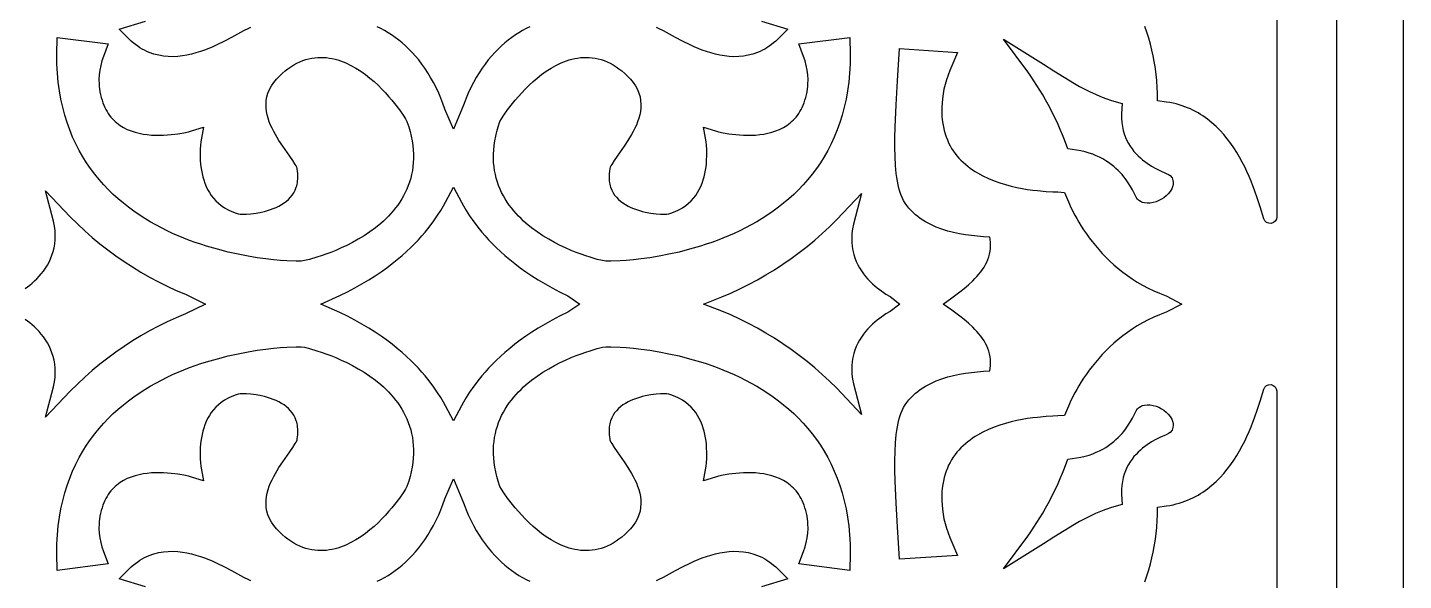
# Model space of a CAD drawing. Extents: x -600 to 600, y -1000 to 1000.
# Drawn here: x -221.3 to -15, y -263.9 to -181 of the extents above; entities that cross this region are included whole.
import ezdxf

# ---------------------------------------------------------------- set-up
doc = ezdxf.new("R2010")
doc.units = 0
doc.layers.add('LAYER_1', color=18, linetype='CONTINUOUS')
doc.layers.add('LAYER_2', color=4, linetype='CONTINUOUS')

msp = doc.modelspace()

# ---------------------------------------------------------------- linework, layer by layer
at = {"layer": 'LAYER_1'}
for points in [[(-34, -173.05), (-34, -209.33, -0.862321), (-35.96, -209.63), (-36.49, -207.86), (-36.88, -206.66), (-37.33, -205.36), (-37.58, -204.68), (-37.86, -203.99), (-38.16, -203.28), (-38.47, -202.57), (-38.81, -201.85), (-39.18, -201.13), (-39.57, -200.42), (-39.99, -199.71), (-40.43, -199.02), (-40.91, -198.33), (-41.41, -197.67), (-41.94, -197.02), (-42.5, -196.4), (-43.09, -195.81), (-43.71, -195.25), (-44.37, -194.72), (-45.07, -194.23), (-45.42, -194), (-45.79, -193.78), (-46.17, -193.57), (-46.56, -193.37), (-46.95, -193.18), (-47.36, -193.01), (-47.78, -192.85), (-48.2, -192.7), (-48.64, -192.56), (-49.09, -192.43), (-49.55, -192.32), (-50.02, -192.23), (-50.51, -192.14), (-51.87, -191.96), (-51.89, -190.74), (-51.92, -190), (-52, -188.92), (-52.14, -187.58), (-52.24, -186.83), (-52.37, -186.04), (-52.53, -185.21), (-52.71, -184.35), (-52.93, -183.47), (-53.18, -182.58), (-53.47, -181.68), (-53.79, -180.79)], [(-53.79, -264.05), (-53.47, -263.16), (-53.18, -262.26), (-52.93, -261.37), (-52.71, -260.49), (-52.53, -259.63), (-52.37, -258.8), (-52.24, -258), (-52.14, -257.26), (-52, -255.91), (-51.92, -254.84), (-51.89, -254.1), (-51.87, -252.88), (-50.51, -252.69), (-50.02, -252.61), (-49.55, -252.51), (-49.09, -252.4), (-48.64, -252.28), (-48.2, -252.14), (-47.78, -251.99), (-47.36, -251.83), (-46.95, -251.65), (-46.56, -251.46), (-46.17, -251.27), (-45.79, -251.06), (-45.42, -250.84), (-45.07, -250.61), (-44.37, -250.11), (-43.71, -249.59), (-43.09, -249.03), (-42.5, -248.43), (-41.94, -247.81), (-41.41, -247.17), (-40.91, -246.5), (-40.43, -245.82), (-39.99, -245.12), (-39.57, -244.42), (-39.18, -243.7), (-38.81, -242.99), (-38.47, -242.27), (-38.16, -241.55), (-37.86, -240.85), (-37.58, -240.16), (-37.33, -239.48), (-36.88, -238.17), (-36.49, -236.98), (-35.96, -235.21, -0.862321), (-34, -235.5), (-34, -271.79)]]:
    msp.add_lwpolyline(points, format="xyb", dxfattribs=at)
for points in [[(-187.88, -180.96), (-188.17, -181.1), (-188.9, -181.47), (-190.71, -182.46), (-191.76, -183.01), (-192.9, -183.57), (-193.5, -183.84), (-194.11, -184.1), (-194.74, -184.35), (-195.38, -184.57), (-196.04, -184.78), (-196.71, -184.96), (-197.39, -185.11), (-198.08, -185.22), (-198.78, -185.3), (-199.48, -185.34), (-200.19, -185.32), (-200.91, -185.26), (-201.63, -185.13), (-202.34, -184.95), (-203.04, -184.7), (-203.4, -184.55), (-203.75, -184.38), (-204.09, -184.2), (-204.44, -183.99), (-204.78, -183.77), (-205.11, -183.53), (-205.44, -183.27), (-205.76, -182.99), (-206.08, -182.69), (-207.55, -181.21), (-203.61, -180.01)], [(-145.97, -180.85), (-146.53, -181.12), (-147.08, -181.42), (-147.62, -181.74), (-148.16, -182.08), (-148.69, -182.45), (-149.22, -182.85), (-149.74, -183.28), (-150.25, -183.73), (-150.75, -184.21), (-151.25, -184.72), (-151.74, -185.26), (-152.21, -185.83), (-152.68, -186.44), (-153.13, -187.08), (-153.58, -187.75), (-154.01, -188.46), (-154.42, -189.2), (-154.83, -189.98), (-155.21, -190.8), (-155.53, -191.56), (-155.84, -192.36), (-156.16, -193.2), (-157.43, -196.2), (-158.71, -193.2), (-159.03, -192.36), (-159.33, -191.56), (-159.65, -190.8), (-160.04, -189.98), (-160.44, -189.2), (-160.86, -188.46), (-161.29, -187.75), (-161.73, -187.08), (-162.19, -186.44), (-162.65, -185.83), (-163.13, -185.26), (-163.62, -184.72), (-164.11, -184.21), (-164.62, -183.73), (-165.13, -183.28), (-165.65, -182.85), (-166.17, -182.45), (-166.71, -182.08), (-167.25, -181.74), (-167.79, -181.42), (-168.34, -181.12), (-168.89, -180.85)], [(-111.25, -180.01), (-107.32, -181.21), (-108.78, -182.69), (-109.1, -182.99), (-109.43, -183.27), (-109.76, -183.53), (-110.09, -183.77), (-110.43, -183.99), (-110.77, -184.2), (-111.12, -184.38), (-111.47, -184.55), (-111.83, -184.7), (-112.53, -184.95), (-113.24, -185.13), (-113.96, -185.26), (-114.67, -185.32), (-115.38, -185.34), (-116.09, -185.3), (-116.79, -185.22), (-117.48, -185.11), (-118.16, -184.96), (-118.83, -184.78), (-119.48, -184.57), (-120.13, -184.35), (-120.76, -184.1), (-121.37, -183.84), (-121.97, -183.57), (-123.1, -183.01), (-124.16, -182.46), (-125.97, -181.47), (-126.69, -181.1), (-126.99, -180.96)], [(-221.64, -220.1), (-220.94, -219.58), (-220.6, -219.29), (-220.25, -218.97), (-219.9, -218.63), (-219.56, -218.27), (-219.23, -217.89), (-218.91, -217.48), (-218.61, -217.05), (-218.32, -216.6), (-218.06, -216.13), (-217.83, -215.63), (-217.63, -215.11), (-217.45, -214.57), (-217.31, -214), (-217.21, -213.41), (-217.15, -212.79), (-217.14, -212.14), (-217.17, -211.47), (-217.26, -210.76), (-217.4, -210.02), (-218.61, -205.46), (-214.88, -209.36), (-213.82, -210.42), (-212.72, -211.44), (-211.59, -212.43), (-210.44, -213.39), (-209.26, -214.31), (-208.05, -215.2), (-206.82, -216.06), (-205.56, -216.87), (-204.29, -217.65), (-202.99, -218.39), (-201.68, -219.09), (-200.35, -219.75), (-199.01, -220.37), (-197.62, -220.96), (-194.6, -222.42), (-197.62, -223.88), (-199.01, -224.47), (-200.35, -225.08), (-201.68, -225.74), (-202.99, -226.44), (-204.29, -227.18), (-205.56, -227.96), (-206.82, -228.78), (-208.05, -229.63), (-209.26, -230.52), (-210.44, -231.45), (-211.59, -232.41), (-212.72, -233.4), (-213.82, -234.42), (-214.88, -235.47), (-218.61, -239.38), (-217.4, -234.82), (-217.26, -234.08), (-217.17, -233.37), (-217.14, -232.69), (-217.15, -232.05), (-217.21, -231.43), (-217.31, -230.83), (-217.45, -230.27), (-217.63, -229.72), (-217.83, -229.2), (-218.06, -228.71), (-218.32, -228.23), (-218.61, -227.78), (-218.91, -227.35), (-219.23, -226.95), (-219.56, -226.56), (-219.9, -226.2), (-220.25, -225.86), (-220.6, -225.55), (-220.94, -225.26), (-221.64, -224.74)], [(-168.89, -263.99), (-168.34, -263.72), (-167.79, -263.42), (-167.25, -263.1), (-166.71, -262.75), (-166.17, -262.38), (-165.65, -261.99), (-165.13, -261.56), (-164.62, -261.11), (-164.11, -260.63), (-163.62, -260.12), (-163.13, -259.58), (-162.65, -259), (-162.19, -258.4), (-161.73, -257.76), (-161.29, -257.09), (-160.86, -256.38), (-160.44, -255.63), (-160.04, -254.85), (-159.65, -254.04), (-159.33, -253.27), (-159.03, -252.48), (-158.71, -251.64), (-157.43, -248.64), (-156.16, -251.64), (-155.84, -252.48), (-155.53, -253.27), (-155.21, -254.04), (-154.83, -254.85), (-154.42, -255.63), (-154.01, -256.38), (-153.58, -257.09), (-153.13, -257.76), (-152.68, -258.4), (-152.21, -259), (-151.74, -259.58), (-151.25, -260.12), (-150.75, -260.63), (-150.25, -261.11), (-149.74, -261.56), (-149.22, -261.99), (-148.69, -262.38), (-148.16, -262.75), (-147.62, -263.1), (-147.08, -263.42), (-146.53, -263.72), (-145.97, -263.99)], [(-203.61, -264.83), (-207.55, -263.62), (-206.08, -262.14), (-205.76, -261.84), (-205.44, -261.57), (-205.11, -261.31), (-204.78, -261.07), (-204.44, -260.84), (-204.09, -260.64), (-203.75, -260.45), (-203.4, -260.29), (-203.04, -260.13), (-202.34, -259.89), (-201.63, -259.7), (-200.91, -259.58), (-200.19, -259.51), (-199.48, -259.5), (-198.78, -259.54), (-198.08, -259.61), (-197.39, -259.73), (-196.71, -259.88), (-196.04, -260.06), (-195.38, -260.26), (-194.74, -260.49), (-194.11, -260.74), (-193.5, -261), (-192.9, -261.27), (-191.76, -261.82), (-190.71, -262.38), (-188.9, -263.37), (-188.17, -263.74), (-187.88, -263.87)], [(-126.99, -263.87), (-126.69, -263.74), (-125.97, -263.37), (-124.16, -262.38), (-123.1, -261.82), (-121.97, -261.27), (-121.37, -261), (-120.76, -260.74), (-120.13, -260.49), (-119.48, -260.26), (-118.83, -260.06), (-118.16, -259.88), (-117.48, -259.73), (-116.79, -259.61), (-116.09, -259.54), (-115.38, -259.5), (-114.67, -259.51), (-113.96, -259.58), (-113.24, -259.7), (-112.53, -259.89), (-111.83, -260.13), (-111.47, -260.29), (-111.12, -260.45), (-110.77, -260.64), (-110.43, -260.84), (-110.09, -261.07), (-109.76, -261.31), (-109.43, -261.57), (-109.1, -261.84), (-108.78, -262.14), (-107.32, -263.62), (-111.25, -264.83)]]:
    msp.add_lwpolyline(points, dxfattribs=at)
for points in [[(-216.87, -182.46), (-209.23, -183.43), (-209.93, -185.3), (-210.15, -185.98), (-210.32, -186.68), (-210.46, -187.38), (-210.55, -188.08), (-210.59, -188.77), (-210.58, -189.47), (-210.55, -189.8), (-210.51, -190.14), (-210.44, -190.6), (-210.35, -191.05), (-210.25, -191.47), (-210.13, -191.87), (-210, -192.25), (-209.86, -192.61), (-209.71, -192.95), (-209.54, -193.27), (-209.37, -193.58), (-209.19, -193.87), (-208.99, -194.14), (-208.79, -194.4), (-208.58, -194.64), (-208.36, -194.86), (-208.14, -195.08), (-207.9, -195.28), (-207.66, -195.47), (-207.41, -195.64), (-207.15, -195.81), (-206.9, -195.96), (-206.34, -196.24), (-205.77, -196.47), (-205.18, -196.66), (-204.58, -196.82), (-203.96, -196.94), (-203.34, -197.03), (-202.72, -197.09), (-202.1, -197.12), (-201.49, -197.13), (-200.89, -197.11), (-200.31, -197.08), (-199.76, -197.03), (-199.23, -196.97), (-198.74, -196.9), (-197.85, -196.74), (-197.16, -196.59), (-196.7, -196.47), (-194.9, -195.9), (-195.3, -198.09), (-195.36, -198.6), (-195.4, -199.27), (-195.42, -200.06), (-195.39, -200.94), (-195.35, -201.4), (-195.3, -201.87), (-195.22, -202.36), (-195.13, -202.85), (-195.01, -203.34), (-194.87, -203.82), (-194.7, -204.31), (-194.51, -204.78), (-194.29, -205.25), (-194.03, -205.7), (-193.75, -206.13), (-193.43, -206.55), (-193.07, -206.94), (-192.68, -207.32), (-192.25, -207.67), (-191.77, -207.99), (-191.24, -208.29), (-190.66, -208.55), (-190.02, -208.78), (-189.7, -208.88), (-189.41, -208.96), (-189.34, -208.96), (-189.01, -208.97), (-188.48, -208.94), (-187.82, -208.89), (-187.04, -208.79), (-186.2, -208.63), (-185.77, -208.53), (-185.33, -208.41), (-184.89, -208.27), (-184.45, -208.11), (-184.03, -207.93), (-183.61, -207.73), (-183.21, -207.52), (-182.84, -207.27), (-182.48, -207.01), (-182.16, -206.73), (-181.86, -206.42), (-181.6, -206.09), (-181.36, -205.73), (-181.17, -205.34), (-181, -204.91), (-180.94, -204.7), (-180.88, -204.47), (-180.83, -204.23), (-180.8, -203.97), (-180.77, -203.7), (-180.76, -203.43), (-180.77, -203.13), (-180.78, -202.83), (-180.81, -202.51), (-180.86, -202.21), (-180.89, -202.08), (-180.94, -201.92), (-181.04, -201.72), (-181.16, -201.49), (-181.52, -200.91), (-181.97, -200.25), (-183.04, -198.74), (-183.6, -197.9), (-184.13, -197.01), (-184.39, -196.55), (-184.63, -196.07), (-184.85, -195.59), (-185.05, -195.09), (-185.22, -194.58), (-185.36, -194.07), (-185.46, -193.54), (-185.53, -193), (-185.54, -192.45), (-185.5, -191.9), (-185.4, -191.35), (-185.25, -190.79), (-185.02, -190.25), (-184.73, -189.71), (-184.38, -189.19), (-183.96, -188.69), (-183.53, -188.25), (-183.11, -187.85), (-182.68, -187.48), (-182.25, -187.14), (-181.81, -186.84), (-181.37, -186.56), (-180.93, -186.32), (-180.48, -186.11), (-180.03, -185.93), (-179.58, -185.78), (-179.13, -185.65), (-178.68, -185.56), (-178.24, -185.49), (-177.79, -185.45), (-177.35, -185.44), (-176.91, -185.45), (-176.47, -185.48), (-176.04, -185.54), (-175.61, -185.61), (-175.19, -185.71), (-174.78, -185.82), (-174.37, -185.96), (-173.97, -186.11), (-173.56, -186.27), (-172.8, -186.64), (-172.05, -187.06), (-171.34, -187.52), (-170.65, -188.01), (-169.98, -188.54), (-169.35, -189.08), (-168.75, -189.63), (-168.19, -190.19), (-167.65, -190.75), (-167.16, -191.3), (-166.69, -191.84), (-166.27, -192.36), (-165.55, -193.3), (-164.99, -194.09), (-164.62, -194.67), (-164.41, -195.05), (-164.15, -195.85), (-163.94, -196.56), (-163.77, -197.27), (-163.64, -197.96), (-163.53, -198.64), (-163.47, -199.3), (-163.43, -199.95), (-163.43, -200.59), (-163.46, -201.21), (-163.51, -201.83), (-163.6, -202.42), (-163.71, -203.01), (-163.85, -203.57), (-164.02, -204.13), (-164.21, -204.67), (-164.42, -205.19), (-164.66, -205.7), (-164.91, -206.19), (-165.19, -206.67), (-165.48, -207.14), (-165.79, -207.59), (-166.12, -208.02), (-166.46, -208.44), (-166.81, -208.85), (-167.18, -209.24), (-167.55, -209.62), (-167.94, -209.99), (-168.34, -210.34), (-169.15, -211), (-169.99, -211.62), (-170.84, -212.19), (-171.7, -212.71), (-172.56, -213.19), (-173.42, -213.63), (-174.25, -214.02), (-175.06, -214.38), (-175.84, -214.69), (-176.59, -214.97), (-177.28, -215.21), (-177.92, -215.42), (-179, -215.73), (-179.78, -215.92), (-180.26, -216.01), (-181.03, -216.01), (-182.42, -215.96), (-183.35, -215.89), (-184.4, -215.79), (-185.58, -215.65), (-186.86, -215.48), (-188.24, -215.25), (-189.71, -214.97), (-191.24, -214.63), (-192.83, -214.22), (-194.47, -213.74), (-195.31, -213.47), (-196.14, -213.19), (-196.99, -212.88), (-197.84, -212.55), (-198.69, -212.2), (-199.54, -211.83), (-200.38, -211.43), (-201.23, -211.01), (-202.07, -210.56), (-202.91, -210.09), (-203.73, -209.59), (-204.55, -209.06), (-205.36, -208.5), (-206.15, -207.92), (-206.93, -207.31), (-207.7, -206.66), (-208.44, -205.99), (-209.17, -205.28), (-209.87, -204.54), (-210.56, -203.77), (-211.21, -202.96), (-211.84, -202.12), (-212.44, -201.24), (-213.02, -200.33), (-213.56, -199.38), (-214.06, -198.4), (-214.53, -197.38), (-214.96, -196.32), (-215.36, -195.22), (-215.71, -194.09), (-216.02, -192.91), (-216.29, -191.7), (-216.51, -190.44), (-216.69, -189.15), (-216.82, -187.81), (-216.89, -186.44), (-216.92, -185.02)], [(-105.64, -183.43), (-97.99, -182.46), (-97.95, -185.02), (-97.97, -186.44), (-98.05, -187.81), (-98.18, -189.15), (-98.35, -190.44), (-98.58, -191.7), (-98.84, -192.91), (-99.15, -194.09), (-99.51, -195.22), (-99.9, -196.32), (-100.34, -197.38), (-100.81, -198.4), (-101.31, -199.38), (-101.85, -200.33), (-102.42, -201.24), (-103.02, -202.12), (-103.65, -202.96), (-104.31, -203.77), (-104.99, -204.54), (-105.7, -205.28), (-106.42, -205.99), (-107.17, -206.66), (-107.93, -207.31), (-108.71, -207.92), (-109.51, -208.5), (-110.32, -209.06), (-111.13, -209.59), (-111.96, -210.09), (-112.8, -210.56), (-113.64, -211.01), (-114.48, -211.43), (-115.33, -211.83), (-116.18, -212.2), (-117.03, -212.55), (-117.88, -212.88), (-118.72, -213.19), (-119.56, -213.47), (-120.4, -213.74), (-122.03, -214.22), (-123.62, -214.63), (-125.16, -214.97), (-126.62, -215.25), (-128, -215.48), (-129.29, -215.65), (-130.46, -215.79), (-131.52, -215.89), (-132.44, -215.96), (-133.83, -216.01), (-134.61, -216.01), (-135.08, -215.92), (-135.87, -215.73), (-136.94, -215.42), (-137.59, -215.21), (-138.28, -214.97), (-139.02, -214.69), (-139.8, -214.38), (-140.62, -214.02), (-141.45, -213.63), (-142.3, -213.19), (-143.16, -212.71), (-144.02, -212.19), (-144.88, -211.62), (-145.72, -211), (-146.53, -210.34), (-146.93, -209.99), (-147.31, -209.62), (-147.69, -209.24), (-148.06, -208.85), (-148.41, -208.44), (-148.75, -208.02), (-149.08, -207.59), (-149.39, -207.14), (-149.68, -206.67), (-149.95, -206.19), (-150.21, -205.7), (-150.45, -205.19), (-150.66, -204.67), (-150.85, -204.13), (-151.01, -203.57), (-151.15, -203.01), (-151.27, -202.42), (-151.35, -201.83), (-151.41, -201.21), (-151.44, -200.59), (-151.43, -199.95), (-151.4, -199.3), (-151.33, -198.64), (-151.23, -197.96), (-151.1, -197.27), (-150.93, -196.56), (-150.72, -195.85), (-150.46, -195.05), (-150.25, -194.67), (-149.87, -194.09), (-149.32, -193.3), (-148.6, -192.36), (-148.17, -191.84), (-147.71, -191.3), (-147.21, -190.75), (-146.68, -190.19), (-146.11, -189.63), (-145.51, -189.08), (-144.88, -188.54), (-144.22, -188.01), (-143.53, -187.52), (-142.81, -187.06), (-142.07, -186.64), (-141.3, -186.27), (-140.9, -186.11), (-140.5, -185.96), (-140.09, -185.82), (-139.67, -185.71), (-139.25, -185.61), (-138.83, -185.54), (-138.4, -185.48), (-137.96, -185.45), (-137.52, -185.44), (-137.08, -185.45), (-136.63, -185.49), (-136.18, -185.56), (-135.73, -185.65), (-135.28, -185.78), (-134.83, -185.93), (-134.39, -186.11), (-133.94, -186.32), (-133.5, -186.56), (-133.06, -186.84), (-132.62, -187.14), (-132.19, -187.48), (-131.76, -187.85), (-131.33, -188.25), (-130.91, -188.69), (-130.49, -189.19), (-130.13, -189.71), (-129.84, -190.25), (-129.62, -190.79), (-129.46, -191.35), (-129.37, -191.9), (-129.33, -192.45), (-129.34, -193), (-129.4, -193.54), (-129.51, -194.07), (-129.64, -194.58), (-129.82, -195.09), (-130.01, -195.59), (-130.23, -196.07), (-130.47, -196.55), (-130.73, -197.01), (-131.27, -197.9), (-131.83, -198.74), (-132.9, -200.25), (-133.35, -200.91), (-133.7, -201.49), (-133.83, -201.72), (-133.92, -201.92), (-133.98, -202.08), (-134.01, -202.21), (-134.05, -202.51), (-134.08, -202.83), (-134.1, -203.13), (-134.1, -203.43), (-134.09, -203.7), (-134.07, -203.97), (-134.03, -204.23), (-133.99, -204.47), (-133.93, -204.7), (-133.87, -204.91), (-133.7, -205.34), (-133.5, -205.73), (-133.27, -206.09), (-133, -206.42), (-132.71, -206.73), (-132.38, -207.01), (-132.03, -207.27), (-131.65, -207.52), (-131.26, -207.73), (-130.84, -207.93), (-130.42, -208.11), (-129.98, -208.27), (-129.54, -208.41), (-129.1, -208.53), (-128.67, -208.63), (-127.82, -208.79), (-127.05, -208.89), (-126.38, -208.94), (-125.86, -208.97), (-125.52, -208.96), (-125.46, -208.96), (-125.17, -208.88), (-124.84, -208.78), (-124.2, -208.55), (-123.63, -208.29), (-123.1, -207.99), (-122.62, -207.67), (-122.19, -207.32), (-121.79, -206.94), (-121.44, -206.55), (-121.12, -206.13), (-120.84, -205.7), (-120.58, -205.25), (-120.36, -204.78), (-120.16, -204.31), (-120, -203.82), (-119.85, -203.34), (-119.74, -202.85), (-119.64, -202.36), (-119.57, -201.87), (-119.51, -201.4), (-119.48, -200.94), (-119.45, -200.06), (-119.46, -199.27), (-119.51, -198.6), (-119.57, -198.09), (-119.97, -195.9), (-118.17, -196.47), (-117.71, -196.59), (-117.02, -196.74), (-116.13, -196.9), (-115.64, -196.97), (-115.11, -197.03), (-114.55, -197.08), (-113.97, -197.11), (-113.38, -197.13), (-112.77, -197.12), (-112.15, -197.09), (-111.52, -197.03), (-110.9, -196.94), (-110.29, -196.82), (-109.68, -196.66), (-109.1, -196.47), (-108.53, -196.24), (-107.97, -195.96), (-107.71, -195.81), (-107.46, -195.64), (-107.21, -195.47), (-106.97, -195.28), (-106.73, -195.08), (-106.5, -194.86), (-106.28, -194.64), (-106.07, -194.4), (-105.87, -194.14), (-105.68, -193.87), (-105.5, -193.58), (-105.32, -193.27), (-105.16, -192.95), (-105.01, -192.61), (-104.87, -192.25), (-104.74, -191.87), (-104.62, -191.47), (-104.52, -191.05), (-104.43, -190.6), (-104.35, -190.14), (-104.31, -189.8), (-104.29, -189.47), (-104.28, -188.77), (-104.32, -188.08), (-104.41, -187.38), (-104.54, -186.68), (-104.72, -185.98), (-104.94, -185.3)], [(-74.95, -182.69), (-68.95, -186.46), (-67.41, -187.45), (-65.87, -188.43), (-64.32, -189.36), (-63.55, -189.8), (-62.77, -190.22), (-61.99, -190.62), (-61.2, -190.98), (-60.41, -191.32), (-59.61, -191.63), (-58.8, -191.9), (-57.2, -192.36), (-57.28, -193.91), (-57.27, -194.58), (-57.23, -195.22), (-57.14, -195.82), (-57.02, -196.39), (-56.86, -196.92), (-56.68, -197.43), (-56.47, -197.9), (-56.24, -198.35), (-55.98, -198.77), (-55.7, -199.16), (-55.41, -199.53), (-55.1, -199.88), (-54.78, -200.21), (-54.45, -200.51), (-54.12, -200.8), (-53.78, -201.06), (-53.44, -201.3), (-52.76, -201.73), (-52.11, -202.09), (-51.52, -202.39), (-50.56, -202.83), (-50.21, -203), (-49.96, -203.17), (-49.69, -203.49), (-49.58, -203.9), (-49.54, -204.17), (-49.55, -204.44), (-49.59, -204.72), (-49.74, -205.15), (-49.98, -205.55), (-50.26, -205.9), (-50.57, -206.21), (-50.92, -206.48), (-51.29, -206.72), (-51.69, -206.92), (-52.1, -207.09), (-52.52, -207.22), (-52.96, -207.3), (-53.41, -207.32), (-53.85, -207.26), (-54.11, -207.19), (-54.35, -207.09), (-54.58, -206.96), (-54.86, -206.73), (-55.07, -206.42), (-55.22, -206.12), (-55.63, -205.3), (-55.92, -204.8), (-56.27, -204.24), (-56.7, -203.63), (-56.94, -203.33), (-57.2, -203.02), (-57.48, -202.71), (-57.78, -202.4), (-58.11, -202.09), (-58.45, -201.79), (-58.82, -201.49), (-59.22, -201.21), (-59.64, -200.93), (-60.08, -200.67), (-60.56, -200.42), (-61.06, -200.18), (-61.59, -199.97), (-62.15, -199.78), (-62.74, -199.6), (-63.36, -199.46), (-64.02, -199.34), (-65.33, -199.17), (-65.84, -197.81), (-66.14, -197.04), (-66.46, -196.27), (-66.79, -195.5), (-67.14, -194.75), (-67.5, -194), (-67.88, -193.25), (-68.27, -192.51), (-68.67, -191.79), (-69.08, -191.07), (-69.51, -190.35), (-69.95, -189.65), (-70.4, -188.96), (-70.86, -188.27), (-71.34, -187.6)], [(-90.58, -184.13), (-81.89, -184.69), (-82.74, -186.69), (-83.02, -187.39), (-83.28, -188.09), (-83.52, -188.8), (-83.72, -189.51), (-83.9, -190.22), (-84.03, -190.93), (-84.13, -191.65), (-84.19, -192.32), (-84.22, -192.97), (-84.23, -193.6), (-84.2, -194.21), (-84.16, -194.79), (-84.08, -195.35), (-83.99, -195.88), (-83.87, -196.4), (-83.73, -196.89), (-83.57, -197.36), (-83.39, -197.82), (-83.2, -198.26), (-82.98, -198.68), (-82.75, -199.08), (-82.5, -199.46), (-82.23, -199.83), (-81.95, -200.19), (-81.66, -200.53), (-81.35, -200.86), (-81.03, -201.17), (-80.69, -201.47), (-80.34, -201.75), (-79.99, -202.03), (-79.62, -202.29), (-79.24, -202.53), (-78.86, -202.76), (-78.05, -203.2), (-77.22, -203.59), (-76.38, -203.94), (-75.53, -204.24), (-74.67, -204.51), (-73.82, -204.73), (-72.97, -204.93), (-72.15, -205.09), (-71.36, -205.23), (-70.59, -205.34), (-69.88, -205.42), (-68.59, -205.54), (-67.56, -205.6), (-66.82, -205.62), (-65.82, -205.68), (-65.24, -207.12), (-64.81, -208.05), (-64.29, -209.08), (-63.99, -209.61), (-63.67, -210.17), (-63.32, -210.73), (-62.95, -211.31), (-62.55, -211.89), (-62.13, -212.48), (-61.68, -213.07), (-61.2, -213.66), (-60.7, -214.25), (-60.17, -214.83), (-59.61, -215.42), (-59.03, -215.99), (-58.41, -216.55), (-57.77, -217.1), (-57.1, -217.64), (-56.4, -218.16), (-55.67, -218.66), (-54.91, -219.14), (-54.12, -219.59), (-53.3, -220.03), (-52.44, -220.43), (-51.56, -220.81), (-50.56, -221.18), (-48.21, -222.42), (-50.56, -223.66), (-51.56, -224.03), (-52.44, -224.41), (-53.3, -224.81), (-54.12, -225.24), (-54.91, -225.7), (-55.67, -226.18), (-56.4, -226.68), (-57.1, -227.2), (-57.77, -227.74), (-58.41, -228.29), (-59.03, -228.85), (-59.61, -229.42), (-60.17, -230), (-60.7, -230.59), (-61.2, -231.18), (-61.68, -231.77), (-62.13, -232.36), (-62.55, -232.95), (-62.95, -233.53), (-63.32, -234.11), (-63.67, -234.67), (-63.99, -235.22), (-64.29, -235.76), (-64.81, -236.78), (-65.24, -237.72), (-65.82, -239.16), (-66.82, -239.21), (-67.56, -239.24), (-68.59, -239.3), (-69.88, -239.42), (-70.59, -239.5), (-71.36, -239.61), (-72.15, -239.75), (-72.97, -239.91), (-73.82, -240.1), (-74.67, -240.33), (-75.53, -240.6), (-76.38, -240.9), (-77.22, -241.25), (-78.05, -241.63), (-78.86, -242.07), (-79.24, -242.3), (-79.62, -242.55), (-79.99, -242.81), (-80.34, -243.08), (-80.69, -243.37), (-81.03, -243.67), (-81.35, -243.98), (-81.66, -244.31), (-81.95, -244.65), (-82.23, -245), (-82.5, -245.37), (-82.75, -245.76), (-82.98, -246.16), (-83.2, -246.58), (-83.39, -247.02), (-83.57, -247.47), (-83.73, -247.95), (-83.87, -248.44), (-83.99, -248.96), (-84.08, -249.49), (-84.16, -250.05), (-84.2, -250.63), (-84.23, -251.23), (-84.22, -251.86), (-84.19, -252.52), (-84.13, -253.19), (-84.03, -253.91), (-83.9, -254.62), (-83.72, -255.33), (-83.52, -256.04), (-83.28, -256.74), (-83.02, -257.45), (-82.74, -258.14), (-81.89, -260.15), (-90.58, -260.7), (-90.85, -255.85), (-91.06, -252.26), (-91.2, -248.94), (-91.24, -247.38), (-91.25, -245.91), (-91.23, -244.52), (-91.16, -243.21), (-91.05, -241.99), (-90.97, -241.4), (-90.88, -240.84), (-90.77, -240.3), (-90.65, -239.79), (-90.5, -239.29), (-90.34, -238.82), (-90.15, -238.37), (-89.94, -237.94), (-89.71, -237.54), (-89.45, -237.17), (-89.15, -236.79), (-88.83, -236.45), (-88.51, -236.12), (-88.16, -235.81), (-87.81, -235.52), (-87.44, -235.25), (-87.07, -234.99), (-86.68, -234.75), (-86.28, -234.53), (-85.87, -234.32), (-85.05, -233.95), (-84.2, -233.63), (-83.33, -233.36), (-82.45, -233.13), (-81.55, -232.95), (-80.66, -232.8), (-79.76, -232.67), (-78.87, -232.58), (-77.99, -232.5), (-77.03, -232.45), (-76.97, -232.11), (-76.91, -231.65), (-76.9, -231.19), (-76.92, -230.75), (-76.97, -230.32), (-77.05, -229.91), (-77.17, -229.5), (-77.31, -229.1), (-77.48, -228.71), (-77.67, -228.33), (-77.89, -227.95), (-78.13, -227.59), (-78.39, -227.23), (-78.66, -226.89), (-78.95, -226.55), (-79.25, -226.22), (-79.56, -225.91), (-80.22, -225.31), (-80.87, -224.75), (-81.52, -224.25), (-82.73, -223.36), (-84, -222.42), (-82.73, -221.47), (-81.52, -220.59), (-80.87, -220.08), (-80.22, -219.53), (-79.56, -218.93), (-79.25, -218.61), (-78.95, -218.29), (-78.66, -217.95), (-78.39, -217.6), (-78.13, -217.25), (-77.89, -216.88), (-77.67, -216.51), (-77.48, -216.13), (-77.31, -215.74), (-77.17, -215.34), (-77.05, -214.93), (-76.97, -214.51), (-76.92, -214.08), (-76.9, -213.64), (-76.91, -213.19), (-76.97, -212.72), (-77.03, -212.39), (-77.99, -212.33), (-78.87, -212.26), (-79.76, -212.16), (-80.66, -212.04), (-81.55, -211.89), (-82.45, -211.7), (-83.33, -211.48), (-84.2, -211.21), (-85.05, -210.89), (-85.87, -210.52), (-86.28, -210.31), (-86.68, -210.09), (-87.07, -209.85), (-87.44, -209.59), (-87.81, -209.32), (-88.16, -209.03), (-88.51, -208.72), (-88.83, -208.39), (-89.15, -208.04), (-89.45, -207.67), (-89.71, -207.3), (-89.94, -206.9), (-90.15, -206.47), (-90.34, -206.02), (-90.5, -205.55), (-90.65, -205.05), (-90.77, -204.53), (-90.88, -204), (-90.97, -203.44), (-91.05, -202.85), (-91.16, -201.63), (-91.23, -200.32), (-91.25, -198.93), (-91.24, -197.45), (-91.2, -195.9), (-91.06, -192.58), (-90.85, -188.98)], [(-157.43, -204.89), (-156.22, -207.17), (-155.92, -207.71), (-155.52, -208.4), (-155.01, -209.2), (-154.37, -210.12), (-153.6, -211.13), (-153.16, -211.66), (-152.69, -212.21), (-152.18, -212.78), (-151.63, -213.35), (-151.04, -213.94), (-150.4, -214.54), (-149.73, -215.15), (-149.01, -215.76), (-148.25, -216.37), (-147.44, -216.99), (-146.58, -217.6), (-145.68, -218.21), (-144.72, -218.81), (-143.71, -219.41), (-142.65, -220), (-141.54, -220.57), (-140.29, -221.18), (-138.5, -222.42), (-140.29, -223.66), (-141.54, -224.26), (-142.65, -224.84), (-143.71, -225.43), (-144.72, -226.02), (-145.68, -226.63), (-146.58, -227.24), (-147.44, -227.85), (-148.25, -228.46), (-149.01, -229.08), (-149.73, -229.69), (-150.4, -230.29), (-151.04, -230.89), (-151.63, -231.48), (-152.18, -232.06), (-152.69, -232.63), (-153.16, -233.18), (-153.6, -233.71), (-154.37, -234.72), (-155.01, -235.64), (-155.52, -236.44), (-155.92, -237.12), (-156.22, -237.67), (-157.43, -239.95), (-158.65, -237.67), (-158.95, -237.12), (-159.34, -236.44), (-159.86, -235.64), (-160.5, -234.72), (-161.27, -233.71), (-161.7, -233.18), (-162.18, -232.63), (-162.69, -232.06), (-163.24, -231.48), (-163.83, -230.89), (-164.46, -230.29), (-165.14, -229.69), (-165.86, -229.08), (-166.62, -228.46), (-167.43, -227.85), (-168.29, -227.24), (-169.19, -226.63), (-170.15, -226.02), (-171.15, -225.43), (-172.21, -224.84), (-173.32, -224.26), (-174.49, -223.7), (-177.34, -222.42), (-174.49, -221.14), (-173.32, -220.57), (-172.21, -220), (-171.15, -219.41), (-170.15, -218.81), (-169.19, -218.21), (-168.29, -217.6), (-167.43, -216.99), (-166.62, -216.37), (-165.86, -215.76), (-165.14, -215.15), (-164.46, -214.54), (-163.83, -213.94), (-163.24, -213.35), (-162.69, -212.78), (-162.18, -212.21), (-161.7, -211.66), (-161.27, -211.13), (-160.5, -210.12), (-159.86, -209.2), (-159.34, -208.4), (-158.95, -207.71), (-158.65, -207.17)], [(-119.93, -222.42), (-117.21, -221.35), (-115.86, -220.78), (-114.51, -220.16), (-113.19, -219.5), (-111.87, -218.8), (-110.58, -218.06), (-109.3, -217.28), (-108.05, -216.47), (-106.82, -215.61), (-105.61, -214.72), (-104.43, -213.8), (-103.27, -212.84), (-102.15, -211.85), (-101.05, -210.83), (-99.98, -209.77), (-96.26, -205.86), (-97.46, -210.43), (-97.61, -211.17), (-97.69, -211.87), (-97.73, -212.55), (-97.71, -213.2), (-97.65, -213.82), (-97.55, -214.41), (-97.41, -214.98), (-97.24, -215.52), (-97.04, -216.04), (-96.8, -216.54), (-96.54, -217.01), (-96.26, -217.46), (-95.96, -217.89), (-95.64, -218.3), (-95.31, -218.68), (-94.97, -219.04), (-94.62, -219.38), (-94.27, -219.7), (-93.92, -219.98), (-93.23, -220.5), (-92.6, -220.93), (-91.96, -221.3), (-90.53, -222.42), (-91.96, -223.54), (-92.6, -223.91), (-93.23, -224.33), (-93.92, -224.85), (-94.27, -225.14), (-94.62, -225.46), (-94.97, -225.79), (-95.31, -226.16), (-95.64, -226.54), (-95.96, -226.95), (-96.26, -227.38), (-96.54, -227.83), (-96.8, -228.3), (-97.04, -228.8), (-97.24, -229.32), (-97.41, -229.86), (-97.55, -230.43), (-97.65, -231.02), (-97.71, -231.64), (-97.73, -232.29), (-97.69, -232.96), (-97.61, -233.67), (-97.46, -234.41), (-96.26, -238.97), (-99.98, -235.06), (-101.05, -234.01), (-102.15, -232.99), (-103.27, -232), (-104.43, -231.04), (-105.61, -230.12), (-106.82, -229.23), (-108.05, -228.37), (-109.3, -227.55), (-110.58, -226.78), (-111.87, -226.04), (-113.19, -225.33), (-114.51, -224.68), (-115.86, -224.06), (-117.21, -223.48)], [(-188.24, -229.59), (-186.86, -229.36), (-185.58, -229.18), (-184.4, -229.05), (-183.35, -228.95), (-182.42, -228.88), (-181.03, -228.82), (-180.26, -228.83), (-179.78, -228.91), (-179, -229.1), (-177.92, -229.42), (-177.28, -229.63), (-176.59, -229.87), (-175.84, -230.15), (-175.06, -230.46), (-174.25, -230.82), (-173.42, -231.21), (-172.56, -231.64), (-171.7, -232.12), (-170.84, -232.65), (-169.99, -233.22), (-169.15, -233.83), (-168.34, -234.49), (-167.94, -234.85), (-167.55, -235.22), (-167.18, -235.6), (-166.81, -235.99), (-166.46, -236.4), (-166.12, -236.82), (-165.79, -237.25), (-165.48, -237.7), (-165.19, -238.17), (-164.91, -238.64), (-164.66, -239.14), (-164.42, -239.65), (-164.21, -240.17), (-164.02, -240.71), (-163.85, -241.26), (-163.71, -241.83), (-163.6, -242.41), (-163.51, -243.01), (-163.46, -243.62), (-163.43, -244.25), (-163.43, -244.88), (-163.47, -245.54), (-163.53, -246.2), (-163.64, -246.88), (-163.77, -247.57), (-163.94, -248.27), (-164.15, -248.99), (-164.41, -249.78), (-164.62, -250.16), (-164.99, -250.75), (-165.55, -251.54), (-166.27, -252.48), (-166.69, -253), (-167.16, -253.54), (-167.65, -254.09), (-168.19, -254.65), (-168.75, -255.21), (-169.35, -255.76), (-169.98, -256.3), (-170.65, -256.82), (-171.34, -257.32), (-172.05, -257.78), (-172.8, -258.2), (-173.56, -258.56), (-173.97, -258.73), (-174.37, -258.88), (-174.78, -259.01), (-175.19, -259.13), (-175.61, -259.22), (-176.04, -259.3), (-176.47, -259.36), (-176.91, -259.39), (-177.35, -259.4), (-177.79, -259.39), (-178.24, -259.34), (-178.68, -259.28), (-179.13, -259.18), (-179.58, -259.06), (-180.03, -258.91), (-180.48, -258.73), (-180.93, -258.51), (-181.37, -258.27), (-181.81, -258), (-182.25, -257.69), (-182.68, -257.36), (-183.11, -256.99), (-183.53, -256.59), (-183.96, -256.14), (-184.38, -255.65), (-184.73, -255.13), (-185.02, -254.59), (-185.25, -254.04), (-185.4, -253.49), (-185.5, -252.94), (-185.54, -252.38), (-185.53, -251.84), (-185.46, -251.3), (-185.36, -250.77), (-185.22, -250.25), (-185.05, -249.75), (-184.85, -249.25), (-184.63, -248.77), (-184.39, -248.29), (-184.13, -247.82), (-183.6, -246.94), (-183.04, -246.1), (-181.97, -244.58), (-181.52, -243.93), (-181.16, -243.35), (-181.04, -243.12), (-180.94, -242.91), (-180.89, -242.76), (-180.86, -242.63), (-180.81, -242.32), (-180.78, -242.01), (-180.77, -241.7), (-180.76, -241.41), (-180.77, -241.13), (-180.8, -240.87), (-180.83, -240.61), (-180.88, -240.37), (-180.94, -240.13), (-181, -239.92), (-181.17, -239.49), (-181.36, -239.11), (-181.6, -238.75), (-181.86, -238.42), (-182.16, -238.11), (-182.48, -237.83), (-182.84, -237.56), (-183.21, -237.32), (-183.61, -237.1), (-184.03, -236.9), (-184.45, -236.73), (-184.89, -236.57), (-185.33, -236.43), (-185.77, -236.31), (-186.2, -236.21), (-187.04, -236.05), (-187.82, -235.95), (-188.48, -235.89), (-189.01, -235.87), (-189.34, -235.87), (-189.41, -235.88), (-189.7, -235.95), (-190.02, -236.05), (-190.66, -236.29), (-191.24, -236.55), (-191.77, -236.85), (-192.25, -237.17), (-192.68, -237.52), (-193.07, -237.89), (-193.43, -238.29), (-193.75, -238.71), (-194.03, -239.14), (-194.29, -239.59), (-194.51, -240.06), (-194.7, -240.53), (-194.87, -241.01), (-195.01, -241.5), (-195.13, -241.99), (-195.22, -242.48), (-195.3, -242.96), (-195.35, -243.44), (-195.39, -243.89), (-195.42, -244.78), (-195.4, -245.56), (-195.36, -246.23), (-195.3, -246.75), (-194.9, -248.94), (-196.7, -248.37), (-197.16, -248.25), (-197.85, -248.09), (-198.74, -247.94), (-199.23, -247.87), (-199.76, -247.81), (-200.31, -247.76), (-200.89, -247.73), (-201.49, -247.71), (-202.1, -247.72), (-202.72, -247.75), (-203.34, -247.81), (-203.96, -247.9), (-204.58, -248.02), (-205.18, -248.17), (-205.77, -248.37), (-206.34, -248.6), (-206.9, -248.88), (-207.15, -249.03), (-207.41, -249.19), (-207.66, -249.37), (-207.9, -249.56), (-208.14, -249.76), (-208.36, -249.97), (-208.58, -250.2), (-208.79, -250.44), (-208.99, -250.7), (-209.19, -250.97), (-209.37, -251.26), (-209.54, -251.56), (-209.71, -251.89), (-209.86, -252.23), (-210, -252.59), (-210.13, -252.97), (-210.25, -253.37), (-210.35, -253.79), (-210.44, -254.24), (-210.51, -254.7), (-210.55, -255.04), (-210.58, -255.37), (-210.59, -256.06), (-210.55, -256.76), (-210.46, -257.46), (-210.32, -258.16), (-210.15, -258.85), (-209.93, -259.53), (-209.23, -261.4), (-216.87, -262.38), (-216.92, -259.82), (-216.89, -258.4), (-216.82, -257.02), (-216.69, -255.69), (-216.51, -254.39), (-216.29, -253.14), (-216.02, -251.93), (-215.71, -250.75), (-215.36, -249.62), (-214.96, -248.52), (-214.53, -247.46), (-214.06, -246.44), (-213.56, -245.45), (-213.02, -244.5), (-212.44, -243.59), (-211.84, -242.72), (-211.21, -241.88), (-210.56, -241.07), (-209.87, -240.3), (-209.17, -239.56), (-208.44, -238.85), (-207.7, -238.17), (-206.93, -237.53), (-206.15, -236.92), (-205.36, -236.33), (-204.55, -235.78), (-203.73, -235.25), (-202.91, -234.75), (-202.07, -234.28), (-201.23, -233.83), (-200.38, -233.41), (-199.54, -233.01), (-198.69, -232.64), (-197.84, -232.29), (-196.99, -231.96), (-196.14, -231.65), (-195.31, -231.36), (-194.47, -231.09), (-192.83, -230.62), (-191.24, -230.21), (-189.71, -229.87)], [(-133.83, -228.82), (-132.44, -228.88), (-131.52, -228.95), (-130.46, -229.05), (-129.29, -229.18), (-128, -229.36), (-126.62, -229.59), (-125.16, -229.87), (-123.62, -230.21), (-122.03, -230.62), (-120.4, -231.09), (-119.56, -231.36), (-118.72, -231.65), (-117.88, -231.96), (-117.03, -232.29), (-116.18, -232.64), (-115.33, -233.01), (-114.48, -233.41), (-113.64, -233.83), (-112.8, -234.28), (-111.96, -234.75), (-111.13, -235.25), (-110.32, -235.78), (-109.51, -236.33), (-108.71, -236.92), (-107.93, -237.53), (-107.17, -238.17), (-106.42, -238.85), (-105.7, -239.56), (-104.99, -240.3), (-104.31, -241.07), (-103.65, -241.88), (-103.02, -242.72), (-102.42, -243.59), (-101.85, -244.5), (-101.31, -245.45), (-100.81, -246.44), (-100.34, -247.46), (-99.9, -248.52), (-99.51, -249.62), (-99.15, -250.75), (-98.84, -251.93), (-98.58, -253.14), (-98.35, -254.39), (-98.18, -255.69), (-98.05, -257.02), (-97.97, -258.4), (-97.95, -259.82), (-97.99, -262.38), (-105.64, -261.4), (-104.94, -259.53), (-104.72, -258.85), (-104.54, -258.16), (-104.41, -257.46), (-104.32, -256.76), (-104.28, -256.06), (-104.29, -255.37), (-104.31, -255.04), (-104.35, -254.7), (-104.43, -254.24), (-104.52, -253.79), (-104.62, -253.37), (-104.74, -252.97), (-104.87, -252.59), (-105.01, -252.23), (-105.16, -251.89), (-105.32, -251.56), (-105.5, -251.26), (-105.68, -250.97), (-105.87, -250.7), (-106.07, -250.44), (-106.28, -250.2), (-106.5, -249.97), (-106.73, -249.76), (-106.97, -249.56), (-107.21, -249.37), (-107.46, -249.19), (-107.71, -249.03), (-107.97, -248.88), (-108.53, -248.6), (-109.1, -248.37), (-109.68, -248.17), (-110.29, -248.02), (-110.9, -247.9), (-111.52, -247.81), (-112.15, -247.75), (-112.77, -247.72), (-113.38, -247.71), (-113.97, -247.73), (-114.55, -247.76), (-115.11, -247.81), (-115.64, -247.87), (-116.13, -247.94), (-117.02, -248.09), (-117.71, -248.25), (-118.17, -248.37), (-119.97, -248.94), (-119.57, -246.75), (-119.51, -246.23), (-119.46, -245.56), (-119.45, -244.78), (-119.48, -243.89), (-119.51, -243.44), (-119.57, -242.96), (-119.64, -242.48), (-119.74, -241.99), (-119.85, -241.5), (-120, -241.01), (-120.16, -240.53), (-120.36, -240.06), (-120.58, -239.59), (-120.84, -239.14), (-121.12, -238.71), (-121.44, -238.29), (-121.79, -237.89), (-122.19, -237.52), (-122.62, -237.17), (-123.1, -236.85), (-123.63, -236.55), (-124.2, -236.29), (-124.84, -236.05), (-125.17, -235.95), (-125.46, -235.88), (-125.52, -235.87), (-125.86, -235.87), (-126.38, -235.89), (-127.05, -235.95), (-127.82, -236.05), (-128.67, -236.21), (-129.1, -236.31), (-129.54, -236.43), (-129.98, -236.57), (-130.42, -236.73), (-130.84, -236.9), (-131.26, -237.1), (-131.65, -237.32), (-132.03, -237.56), (-132.38, -237.83), (-132.71, -238.11), (-133, -238.42), (-133.27, -238.75), (-133.5, -239.11), (-133.7, -239.49), (-133.87, -239.92), (-133.93, -240.13), (-133.99, -240.37), (-134.03, -240.61), (-134.07, -240.87), (-134.09, -241.13), (-134.1, -241.41), (-134.1, -241.7), (-134.08, -242.01), (-134.05, -242.32), (-134.01, -242.63), (-133.98, -242.76), (-133.92, -242.91), (-133.83, -243.12), (-133.7, -243.35), (-133.35, -243.93), (-132.9, -244.58), (-131.83, -246.1), (-131.27, -246.94), (-130.73, -247.82), (-130.47, -248.29), (-130.23, -248.77), (-130.01, -249.25), (-129.82, -249.75), (-129.64, -250.25), (-129.51, -250.77), (-129.4, -251.3), (-129.34, -251.84), (-129.33, -252.38), (-129.37, -252.94), (-129.46, -253.49), (-129.62, -254.04), (-129.84, -254.59), (-130.13, -255.13), (-130.49, -255.65), (-130.91, -256.14), (-131.33, -256.59), (-131.76, -256.99), (-132.19, -257.36), (-132.62, -257.69), (-133.06, -258), (-133.5, -258.27), (-133.94, -258.51), (-134.39, -258.73), (-134.83, -258.91), (-135.28, -259.06), (-135.73, -259.18), (-136.18, -259.28), (-136.63, -259.34), (-137.08, -259.39), (-137.52, -259.4), (-137.96, -259.39), (-138.4, -259.36), (-138.83, -259.3), (-139.25, -259.22), (-139.67, -259.13), (-140.09, -259.01), (-140.5, -258.88), (-140.9, -258.73), (-141.3, -258.56), (-142.07, -258.2), (-142.81, -257.78), (-143.53, -257.32), (-144.22, -256.82), (-144.88, -256.3), (-145.51, -255.76), (-146.11, -255.21), (-146.68, -254.65), (-147.21, -254.09), (-147.71, -253.54), (-148.17, -253), (-148.6, -252.48), (-149.32, -251.54), (-149.87, -250.75), (-150.25, -250.16), (-150.46, -249.78), (-150.72, -248.99), (-150.93, -248.27), (-151.1, -247.57), (-151.23, -246.88), (-151.33, -246.2), (-151.4, -245.54), (-151.43, -244.88), (-151.44, -244.25), (-151.41, -243.62), (-151.35, -243.01), (-151.27, -242.41), (-151.15, -241.83), (-151.01, -241.26), (-150.85, -240.71), (-150.66, -240.17), (-150.45, -239.65), (-150.21, -239.14), (-149.95, -238.64), (-149.68, -238.17), (-149.39, -237.7), (-149.08, -237.25), (-148.75, -236.82), (-148.41, -236.4), (-148.06, -235.99), (-147.69, -235.6), (-147.31, -235.22), (-146.93, -234.85), (-146.53, -234.49), (-145.72, -233.83), (-144.88, -233.22), (-144.02, -232.65), (-143.16, -232.12), (-142.3, -231.64), (-141.45, -231.21), (-140.62, -230.82), (-139.8, -230.46), (-139.02, -230.15), (-138.28, -229.87), (-137.59, -229.63), (-136.94, -229.42), (-135.87, -229.1), (-135.08, -228.91), (-134.61, -228.83)], [(-74.95, -262.15), (-71.34, -257.24), (-70.86, -256.56), (-70.4, -255.88), (-69.95, -255.19), (-69.51, -254.48), (-69.08, -253.77), (-68.67, -253.05), (-68.27, -252.32), (-67.88, -251.59), (-67.5, -250.84), (-67.14, -250.09), (-66.79, -249.33), (-66.46, -248.57), (-66.14, -247.8), (-65.84, -247.02), (-65.33, -245.67), (-64.02, -245.5), (-63.36, -245.38), (-62.74, -245.23), (-62.15, -245.06), (-61.59, -244.87), (-61.06, -244.65), (-60.56, -244.42), (-60.08, -244.17), (-59.64, -243.91), (-59.22, -243.63), (-58.82, -243.34), (-58.45, -243.05), (-58.11, -242.75), (-57.78, -242.44), (-57.48, -242.13), (-57.2, -241.82), (-56.94, -241.51), (-56.7, -241.2), (-56.27, -240.6), (-55.92, -240.04), (-55.63, -239.54), (-55.22, -238.72), (-55.07, -238.42), (-54.86, -238.1), (-54.58, -237.88), (-54.35, -237.74), (-54.11, -237.65), (-53.85, -237.57), (-53.41, -237.52), (-52.96, -237.54), (-52.52, -237.62), (-52.1, -237.75), (-51.69, -237.91), (-51.29, -238.12), (-50.92, -238.36), (-50.57, -238.63), (-50.26, -238.94), (-49.98, -239.29), (-49.74, -239.69), (-49.59, -240.12), (-49.55, -240.4), (-49.54, -240.66), (-49.58, -240.94), (-49.69, -241.34), (-49.96, -241.67), (-50.21, -241.83), (-50.56, -242.01), (-51.52, -242.45), (-52.11, -242.74), (-52.76, -243.1), (-53.44, -243.54), (-53.78, -243.78), (-54.12, -244.04), (-54.45, -244.33), (-54.78, -244.63), (-55.1, -244.96), (-55.41, -245.3), (-55.7, -245.68), (-55.98, -246.07), (-56.24, -246.49), (-56.47, -246.94), (-56.68, -247.41), (-56.86, -247.91), (-57.02, -248.45), (-57.14, -249.01), (-57.23, -249.62), (-57.27, -250.25), (-57.28, -250.93), (-57.2, -252.48), (-58.8, -252.93), (-59.61, -253.21), (-60.41, -253.51), (-61.2, -253.85), (-61.99, -254.22), (-62.77, -254.62), (-63.55, -255.04), (-64.32, -255.48), (-65.87, -256.41), (-67.41, -257.38), (-68.95, -258.37)]]:
    msp.add_lwpolyline(points, close=True, dxfattribs=at)
at = {"layer": 'LAYER_2'}
for points in [[(-195.11, 10), (-269.87, 10, 0.414214), (-299.87, -20), (-299.87, -670, 0.414214), (-269.87, -700), (-167.22, -700), (-112.93, -700), (-45, -700, 0.414214), (-15, -670), (-15, -20, 0.414214), (-45, 10), (-86.35, 10)], [(-194, 0), (-269.87, 0, 0.414214), (-289.87, -20), (-289.87, -670, 0.414214), (-269.87, -690), (-166.08, -690), (-113.38, -690), (-45, -690, 0.414214), (-25, -670), (-25, -20, 0.414214), (-45, 0), (-88.57, 0)]]:
    msp.add_lwpolyline(points, format="xyb", close=True, dxfattribs=at)

doc.saveas('drawing.dxf')
